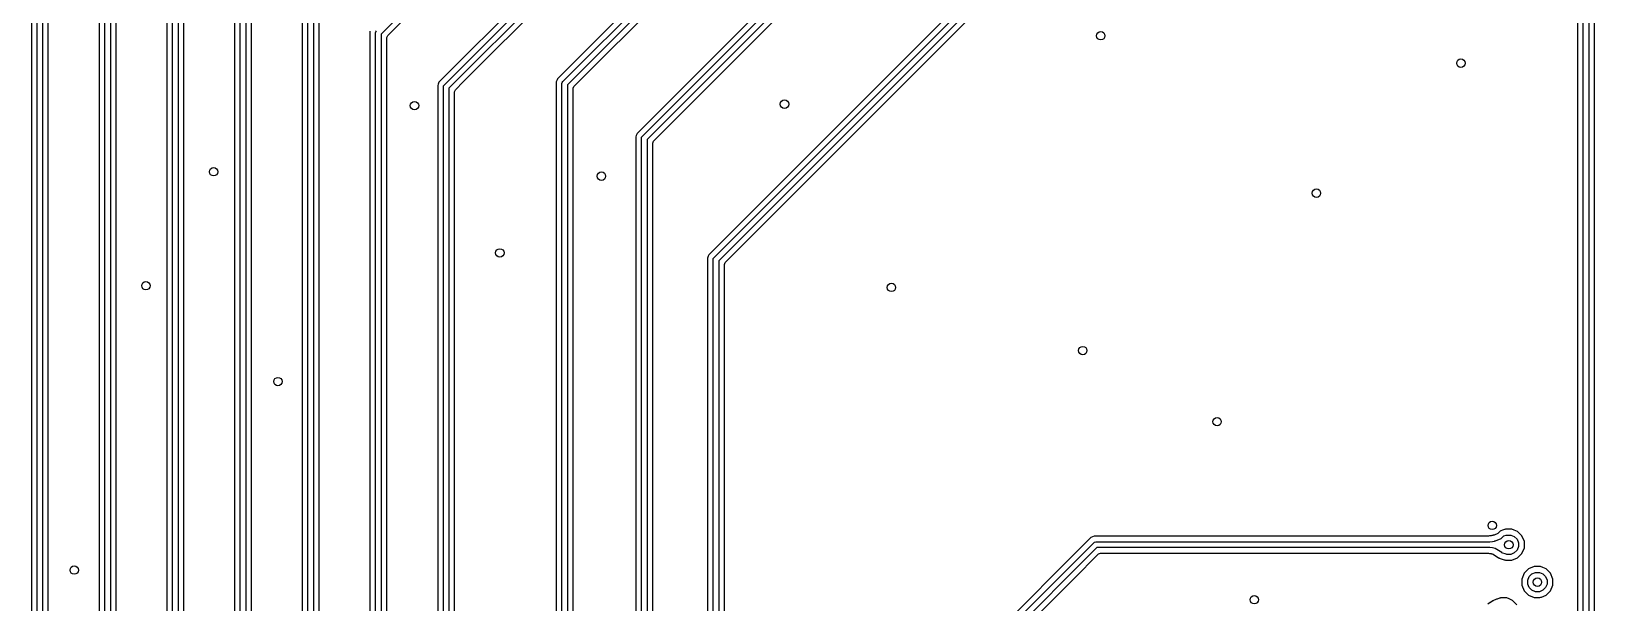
# Model space of a CAD drawing. Extents: x 114.9 to 199.6, y -137.1 to -76.7.
# Drawn here: x 156.48 to 184.25, y -116.93 to -106.8 of the extents above; entities that cross this region are included whole.
import ezdxf

# ---------------------------------------------------------------- set-up
doc = ezdxf.new("R2010")
doc.units = 0
doc.layers.add('BLACK', color=7, linetype='CONTINUOUS')

msp = doc.modelspace()

# ---------------------------------------------------------------- linework, layer by layer
at = {"layer": 'BLACK', "linetype": 'CONTINUOUS'}
for p, q in [((180.810711, -88.72), (162.68, -106.85071)), ((162.794852, -106.877987), (179.547641, -90.125198)), ((180.864744, -90.542415), (163.702413, -107.704745)), ((163.794645, -107.754645), (180.914645, -90.634645)), ((180.97071, -90.72), (163.88, -107.81071)), ((164.132775, -107.700064), (180.707641, -91.125198)), ((181.894746, -91.552414), (165.802414, -107.644745)), ((165.894645, -107.694645), (181.944645, -91.644644)), ((182.000711, -91.73), (165.98, -107.75071)), ((166.094852, -107.777987), (181.737641, -92.135198)), ((183.284744, -92.542415), (167.212413, -108.614745)), ((167.304645, -108.664645), (183.334644, -92.634645)), ((183.390711, -92.72), (167.39, -108.72071)), ((167.504852, -108.747987), (183.137641, -93.115198)), ((185.500148, -93.747011), (168.482414, -110.764745)), ((168.574645, -110.814645), (185.637924, -93.751365)), ((185.708634, -93.822075), (168.66, -110.87071)), ((168.774851, -110.897988), (185.54764, -94.125198)), ((183.8795, -97.290065), (183.8795, -120.777363)), ((183.98, -120.83929), (183.98, -97.32)), ((184.08, -97.34071), (184.08, -120.86)), ((184.1805, -120.889936), (184.1805, -97.402635)), ((156.4795, -101.870065), (156.4795, -135.089555)), ((156.58, -135.122497), (156.58, -101.9)), ((156.68, -101.92071), (156.68, -135.12235)), ((156.7805, -135.088525), (156.7805, -101.982635)), ((157.6795, -102.680062), (157.6795, -135.089555)), ((157.78, -135.122497), (157.78, -102.71)), ((157.88, -102.73071), (157.88, -135.12235)), ((157.9805, -135.088525), (157.9805, -102.792635)), ((158.8795, -103.800062), (158.8795, -135.089555)), ((158.98, -135.122497), (158.98, -103.83)), ((159.08, -103.85071), (159.08, -135.12235)), ((159.1805, -135.088525), (159.1805, -103.912635)), ((160.0795, -104.740062), (160.0795, -135.089555)), ((160.18, -135.122497), (160.18, -104.77)), ((160.28, -104.79071), (160.28, -135.12235)), ((160.3805, -135.088525), (160.3805, -104.852635)), ((161.2795, -105.780062), (161.2795, -135.089555)), ((161.38, -135.122497), (161.38, -105.81)), ((161.48, -105.83071), (161.48, -135.12235)), ((161.5805, -135.088525), (161.5805, -105.892636)), ((162.4795, -106.800062), (162.4795, -135.089555)), ((162.58, -106.83), (162.583806, -106.810866)), ((162.58, -135.122497), (162.58, -106.83)), ((162.583806, -106.810866), (162.594645, -106.794645)), ((162.68, -106.85071), (162.68, -135.12235)), ((162.7805, -106.912635), (162.794852, -106.877987)), ((162.7805, -135.088525), (162.7805, -106.912635)), ((163.68899, -107.737151), (163.6795, -107.760064)), ((163.702413, -107.704746), (163.68899, -107.737149)), ((163.68899, -107.737149), (163.68899, -107.737151)), ((163.702413, -107.704745), (163.702413, -107.704746)), ((163.783806, -107.770866), (163.794645, -107.754645)), ((163.994852, -107.837987), (164.132775, -107.700064)), ((165.794877, -107.662941), (165.7795, -107.700064)), ((165.7795, -107.700064), (165.7795, -107.704107)), ((165.7795, -107.704107), (165.7795, -129.079936)), ((165.79519, -107.662184), (165.794877, -107.662941)), ((165.795198, -107.662164), (165.79519, -107.662184)), ((165.802411, -107.64475), (165.795198, -107.662164)), ((165.802414, -107.644745), (165.802411, -107.64475)), ((165.88, -107.73), (165.883806, -107.710866)), ((165.88, -129.05), (165.88, -107.73)), ((165.883806, -107.710866), (165.894645, -107.694645)), ((165.98, -107.75071), (165.98, -129.02929)), ((163.6795, -107.760064), (163.6795, -107.760065)), ((163.6795, -107.760065), (163.6795, -135.089555)), ((163.78, -107.79), (163.783806, -107.770866)), ((163.78, -135.122497), (163.78, -107.79)), ((163.88, -107.81071), (163.88, -135.12235)), ((163.9805, -107.872635), (163.994852, -107.837987)), ((163.9805, -135.088525), (163.9805, -107.872635)), ((166.0805, -107.812635), (166.094852, -107.777987)), ((166.0805, -108.670064), (166.0805, -107.812635)), ((166.0805, -128.967364), (166.0805, -108.670064)), ((167.19899, -108.647151), (167.1895, -108.670064)), ((167.1895, -108.670064), (167.1895, -128.099936)), ((167.212413, -108.614746), (167.19899, -108.647149)), ((167.19899, -108.647149), (167.19899, -108.647151)), ((167.212413, -108.614745), (167.212413, -108.614746)), ((167.29, -108.7), (167.293806, -108.680866)), ((167.29, -128.07), (167.29, -108.7)), ((167.293806, -108.680866), (167.304645, -108.664645)), ((167.39, -108.72071), (167.39, -128.04929)), ((167.4905, -108.782635), (167.504852, -108.747987)), ((167.4905, -110.820064), (167.4905, -108.782635)), ((168.473586, -110.786058), (168.4595, -110.820064)), ((168.482412, -110.764748), (168.473586, -110.786058)), ((168.482414, -110.764745), (168.482412, -110.764747)), ((168.482412, -110.764747), (168.482412, -110.764748)), ((167.4905, -127.987364), (167.4905, -110.820064)), ((168.4595, -110.820064), (168.4595, -110.82405)), ((168.4595, -110.82405), (168.4595, -126.919936)), ((168.56, -110.85), (168.563806, -110.830866)), ((168.56, -126.89), (168.56, -110.85)), ((168.563806, -110.830866), (168.574645, -110.814645)), ((168.66, -110.87071), (168.66, -126.869289)), ((168.7605, -110.932635), (168.774851, -110.897988)), ((168.7605, -121.230064), (168.7605, -110.932635)), ((175.254745, -115.772414), (169.852413, -121.174745)), ((175.254747, -115.772413), (175.254745, -115.772414)), ((175.255734, -115.772004), (175.254747, -115.772413)), ((175.282406, -115.760956), (175.255734, -115.772004)), ((175.310064, -115.7495), (175.282406, -115.760955)), ((175.282406, -115.760955), (175.282406, -115.760956)), ((182.288525, -115.7495), (175.310064, -115.7495)), ((182.300846, -115.747926), (182.288525, -115.7495)), ((182.316038, -115.743978), (182.300846, -115.747926)), ((182.34898, -115.741434), (182.316038, -115.743978)), ((182.358356, -115.739782), (182.34898, -115.741434)), ((182.378239, -115.734241), (182.358356, -115.739782)), ((182.378276, -115.734231), (182.378239, -115.734241)), ((182.384956, -115.73237), (182.378276, -115.734231)), ((182.384965, -115.732367), (182.384956, -115.73237)), ((182.39224, -115.730864), (182.384965, -115.732367)), ((182.395996, -115.729709), (182.39224, -115.730864)), ((182.401587, -115.729709), (182.395996, -115.729709)), ((182.464671, -115.703579), (182.401587, -115.729709)), ((182.422246, -115.833572), (182.523504, -115.791629)), ((182.505073, -115.663176), (182.464671, -115.703579)), ((182.516354, -115.654479), (182.505073, -115.663176)), ((182.516369, -115.654469), (182.516354, -115.654479)), ((182.521495, -115.651477), (182.516369, -115.654469)), ((182.521498, -115.651476), (182.521495, -115.651477)), ((182.546407, -115.640952), (182.521498, -115.651476)), ((182.523504, -115.791629), (182.569543, -115.745589)), ((182.546412, -115.64095), (182.546407, -115.640952)), ((182.585514, -115.630078), (182.546412, -115.64095)), ((182.569543, -115.745589), (182.574673, -115.742595)), ((182.574673, -115.742595), (182.613778, -115.731722)), ((182.58788, -115.629665), (182.585514, -115.630078)), ((182.600357, -115.626505), (182.587848, -115.629485)), ((182.587848, -115.629485), (182.58788, -115.629665)), ((182.605199, -115.6245), (182.600357, -115.626505)), ((182.6052, -115.6245), (182.605199, -115.6245)), ((182.7148, -115.6245), (182.6052, -115.6245)), ((182.613778, -115.731722), (182.616845, -115.732096)), ((182.616845, -115.732096), (182.625859, -115.728363)), ((182.625859, -115.728363), (182.694141, -115.728363)), ((182.694141, -115.728363), (182.757225, -115.754493)), ((182.714801, -115.6245), (182.7148, -115.6245)), ((182.754513, -115.64095), (182.714801, -115.6245)), ((182.816058, -115.666443), (182.754513, -115.64095)), ((182.757225, -115.754493), (182.805507, -115.802775)), ((182.805507, -115.802775), (182.831637, -115.865859)), ((182.816059, -115.666444), (182.816058, -115.666443)), ((182.816061, -115.666445), (182.816059, -115.666444)), ((182.893555, -115.743939), (182.816061, -115.666445)), ((182.893555, -115.74394), (182.893555, -115.743939)), ((182.893557, -115.743942), (182.893555, -115.74394)), ((182.9355, -115.8452), (182.893557, -115.743942)), ((169.944645, -121.224645), (175.304645, -115.864644)), ((175.360711, -115.95), (170.03, -121.28071)), ((174.944372, -116.508467), (175.387987, -116.064852)), ((175.304645, -115.864644), (175.320866, -115.853806)), ((175.320866, -115.853806), (175.34, -115.85)), ((175.34, -115.85), (182.322349, -115.85)), ((182.322497, -115.95), (175.360711, -115.95)), ((175.387987, -116.064852), (175.422635, -116.0505)), ((175.422635, -116.0505), (182.289557, -116.0505)), ((182.289557, -116.0505), (182.29648, -116.050991)), ((182.29648, -116.050991), (182.299693, -116.051449)), ((182.299693, -116.051449), (182.315942, -116.056022)), ((182.315942, -116.056022), (182.35079, -116.058741)), ((182.322349, -115.85), (182.324161, -115.849166)), ((182.324152, -115.950842), (182.322497, -115.95)), ((182.372644, -115.954627), (182.324152, -115.950842)), ((182.324161, -115.849166), (182.372142, -115.845461)), ((182.35079, -116.058741), (182.352321, -116.05896)), ((182.352321, -116.05896), (182.352832, -116.059262)), ((182.352832, -116.059262), (182.358687, -116.060306)), ((182.358687, -116.060306), (182.367957, -116.06292)), ((182.367957, -116.06292), (182.379932, -116.068104)), ((182.372142, -115.845461), (182.407278, -115.835669)), ((182.416588, -115.967021), (182.372644, -115.954627)), ((182.379932, -116.068104), (182.423799, -116.094534)), ((182.407278, -115.835669), (182.413267, -115.834001)), ((182.413267, -115.834001), (182.416408, -115.833572)), ((182.416408, -115.833572), (182.422244, -115.833572)), ((182.480096, -116.005284), (182.416588, -115.967021)), ((182.422244, -115.833572), (182.422246, -115.833572)), ((182.536176, -116.041286), (182.480096, -116.005284)), ((182.538788, -116.042537), (182.536176, -116.041286)), ((182.613336, -116.067451), (182.538788, -116.042537)), ((182.614698, -116.067816), (182.613336, -116.067451)), ((182.616018, -116.06756), (182.614698, -116.067816)), ((182.625859, -116.071637), (182.616018, -116.06756)), ((182.694141, -116.071637), (182.625859, -116.071637)), ((182.757225, -116.045507), (182.694141, -116.071637)), ((182.805507, -115.997225), (182.757225, -116.045507)), ((182.831637, -115.934141), (182.805507, -115.997225)), ((182.816061, -116.133555), (182.893555, -116.056061)), ((182.831637, -115.865859), (182.831637, -115.934141)), ((182.893555, -116.05606), (182.893557, -116.056058)), ((182.893555, -116.056061), (182.893555, -116.05606)), ((182.893557, -116.056058), (182.9355, -115.9548)), ((182.9355, -115.9548), (182.9355, -115.8452)), ((182.423799, -116.094534), (182.424929, -116.095237)), ((182.424929, -116.095237), (182.451752, -116.112457)), ((182.451752, -116.112457), (182.479163, -116.130055)), ((182.479163, -116.130055), (182.479173, -116.130061)), ((182.479173, -116.130061), (182.479181, -116.130066)), ((182.479181, -116.130066), (182.479192, -116.130072)), ((182.479192, -116.130072), (182.479202, -116.130078)), ((182.479202, -116.130078), (182.482705, -116.132031)), ((182.482705, -116.132031), (182.490605, -116.136436)), ((182.490605, -116.136436), (182.493217, -116.137687)), ((182.493217, -116.137687), (182.505348, -116.142597)), ((182.505348, -116.142597), (182.579893, -116.16751)), ((182.579893, -116.16751), (182.586012, -116.169351)), ((182.586012, -116.169351), (182.587377, -116.169717)), ((182.587377, -116.169717), (182.587378, -116.169717)), ((182.587378, -116.169717), (182.587389, -116.16972)), ((182.587389, -116.16972), (182.587399, -116.16972)), ((182.587399, -116.16972), (182.587476, -116.169732)), ((182.587476, -116.169732), (182.588693, -116.170069)), ((182.588693, -116.170069), (182.590068, -116.170438)), ((182.590068, -116.170438), (182.590064, -116.17045)), ((182.590064, -116.17045), (182.598983, -116.172924)), ((182.598983, -116.172924), (182.6052, -116.1755)), ((182.6052, -116.1755), (182.605202, -116.1755)), ((182.605202, -116.1755), (182.714798, -116.1755)), ((182.714798, -116.1755), (182.7148, -116.1755)), ((182.7148, -116.1755), (182.816058, -116.133557)), ((182.816058, -116.133557), (182.81606, -116.133555)), ((182.81606, -116.133555), (182.816061, -116.133555)), ((183.010784, -116.329713), (182.933288, -116.407209)), ((183.112042, -116.287769), (183.010784, -116.329713)), ((183.112044, -116.287769), (183.112042, -116.287769)), ((183.221644, -116.287769), (183.112044, -116.287769)), ((183.221645, -116.287769), (183.221644, -116.287769)), ((183.262753, -116.304797), (183.221645, -116.287769)), ((183.322902, -116.329712), (183.262753, -116.304797)), ((183.322903, -116.329713), (183.322902, -116.329712)), ((183.322905, -116.329714), (183.322903, -116.329713)), ((183.400399, -116.407208), (183.322905, -116.329714)), ((170.144852, -121.307987), (174.944372, -116.508467)), ((182.933288, -116.407209), (182.891344, -116.508467)), ((182.891344, -116.508467), (182.891344, -116.508469)), ((182.891344, -116.508469), (182.891344, -116.618069)), ((182.891344, -116.618069), (182.933287, -116.719327)), ((182.995207, -116.529128), (183.021337, -116.466044)), ((182.995207, -116.59741), (182.995207, -116.529128)), ((183.021337, -116.660494), (182.995207, -116.59741)), ((183.021337, -116.466044), (183.069619, -116.417762)), ((183.069619, -116.417762), (183.132703, -116.391632)), ((183.132703, -116.391632), (183.200985, -116.391632)), ((183.200985, -116.391632), (183.264069, -116.417762)), ((183.264069, -116.417762), (183.312351, -116.466044)), ((183.312351, -116.466044), (183.338481, -116.529128)), ((183.338481, -116.59741), (183.312351, -116.660494)), ((183.338481, -116.529128), (183.338481, -116.59741)), ((183.400399, -116.407209), (183.400399, -116.407208)), ((183.400401, -116.407211), (183.400399, -116.407209)), ((183.442344, -116.508469), (183.400401, -116.407211)), ((183.400401, -116.719327), (183.442344, -116.618069)), ((183.442344, -116.618069), (183.442344, -116.508469)), ((182.376044, -116.897191), (182.334587, -116.924918)), ((182.382909, -116.892969), (182.376044, -116.897191)), ((182.384439, -116.892107), (182.382909, -116.892969)), ((182.391588, -116.88843), (182.384439, -116.892107)), ((182.432778, -116.869188), (182.391588, -116.88843)), ((182.440844, -116.86582), (182.432778, -116.869188)), ((182.442657, -116.865149), (182.440844, -116.86582)), ((182.450964, -116.862465), (182.442657, -116.865149)), ((182.495512, -116.850078), (182.450964, -116.862465)), ((182.497881, -116.849665), (182.495512, -116.850078)), ((182.510354, -116.846506), (182.497849, -116.849485)), ((182.497849, -116.849485), (182.497881, -116.849665)), ((182.515199, -116.8445), (182.510354, -116.846506)), ((182.5152, -116.8445), (182.515199, -116.8445)), ((182.6248, -116.8445), (182.5152, -116.8445)), ((182.624801, -116.8445), (182.6248, -116.8445)), ((182.666744, -116.861874), (182.624801, -116.8445)), ((182.726058, -116.886443), (182.666744, -116.861874)), ((182.726059, -116.886444), (182.726058, -116.886443)), ((182.726061, -116.886445), (182.726059, -116.886444)), ((182.803555, -116.963939), (182.726061, -116.886445)), ((182.933287, -116.719327), (182.933288, -116.719328)), ((182.933288, -116.719328), (182.933289, -116.71933)), ((182.933289, -116.71933), (183.010783, -116.796824)), ((183.010783, -116.796824), (183.010784, -116.796824)), ((183.010784, -116.796824), (183.010786, -116.796826)), ((183.010786, -116.796826), (183.112044, -116.838769)), ((183.069619, -116.708776), (183.021337, -116.660494)), ((183.132703, -116.734906), (183.069619, -116.708776)), ((183.112044, -116.838769), (183.112046, -116.838769)), ((183.112046, -116.838769), (183.210028, -116.838769)), ((183.200985, -116.734906), (183.132703, -116.734906)), ((183.264069, -116.708776), (183.200985, -116.734906)), ((183.210028, -116.838769), (183.227478, -116.831541)), ((183.227478, -116.831541), (183.239094, -116.831541)), ((183.239094, -116.831541), (183.322902, -116.796826)), ((183.312351, -116.660494), (183.264069, -116.708776)), ((183.322902, -116.796826), (183.322904, -116.796824)), ((183.322904, -116.796824), (183.322905, -116.796824)), ((183.322905, -116.796824), (183.400399, -116.71933)), ((183.400399, -116.719329), (183.400401, -116.719327)), ((183.400399, -116.71933), (183.400399, -116.719329)), ((182.332562, -116.926202), (182.289447, -116.952078)), ((182.334587, -116.924918), (182.332562, -116.926202))]:
    msp.add_line(p, q, dxfattribs=at)
at = {"layer": 'BLACK'}
for centre in [(175.429134, -106.880945), (181.812, -107.366), (169.826309, -108.092984), (163.27, -108.12), (159.71, -109.29), (166.58, -109.37), (179.25, -109.67), (164.78, -110.73), (158.51, -111.31), (171.72, -111.34), (175.11, -112.46), (160.85, -113.01), (177.49, -113.72), (182.367446, -115.558072), (182.66, -115.9), (157.24, -116.35), (183.166844, -116.563269), (178.150506, -116.874555)]:
    msp.add_circle(centre, 0.075, dxfattribs=at)
at = {"layer": 'WHITE'}
for centre in [(175.429134, -106.880945), (181.812, -107.366), (169.826309, -108.092984), (163.27, -108.12), (159.71, -109.29), (166.58, -109.37), (179.25, -109.67), (164.78, -110.73), (158.51, -111.31), (171.72, -111.34), (175.11, -112.46), (160.85, -113.01), (177.49, -113.72), (182.367446, -115.558072), (182.66, -115.9), (157.24, -116.35), (183.166844, -116.563269), (178.150506, -116.874555)]:
    msp.add_circle(centre, 0.075, dxfattribs=at)

doc.saveas('drawing.dxf')
